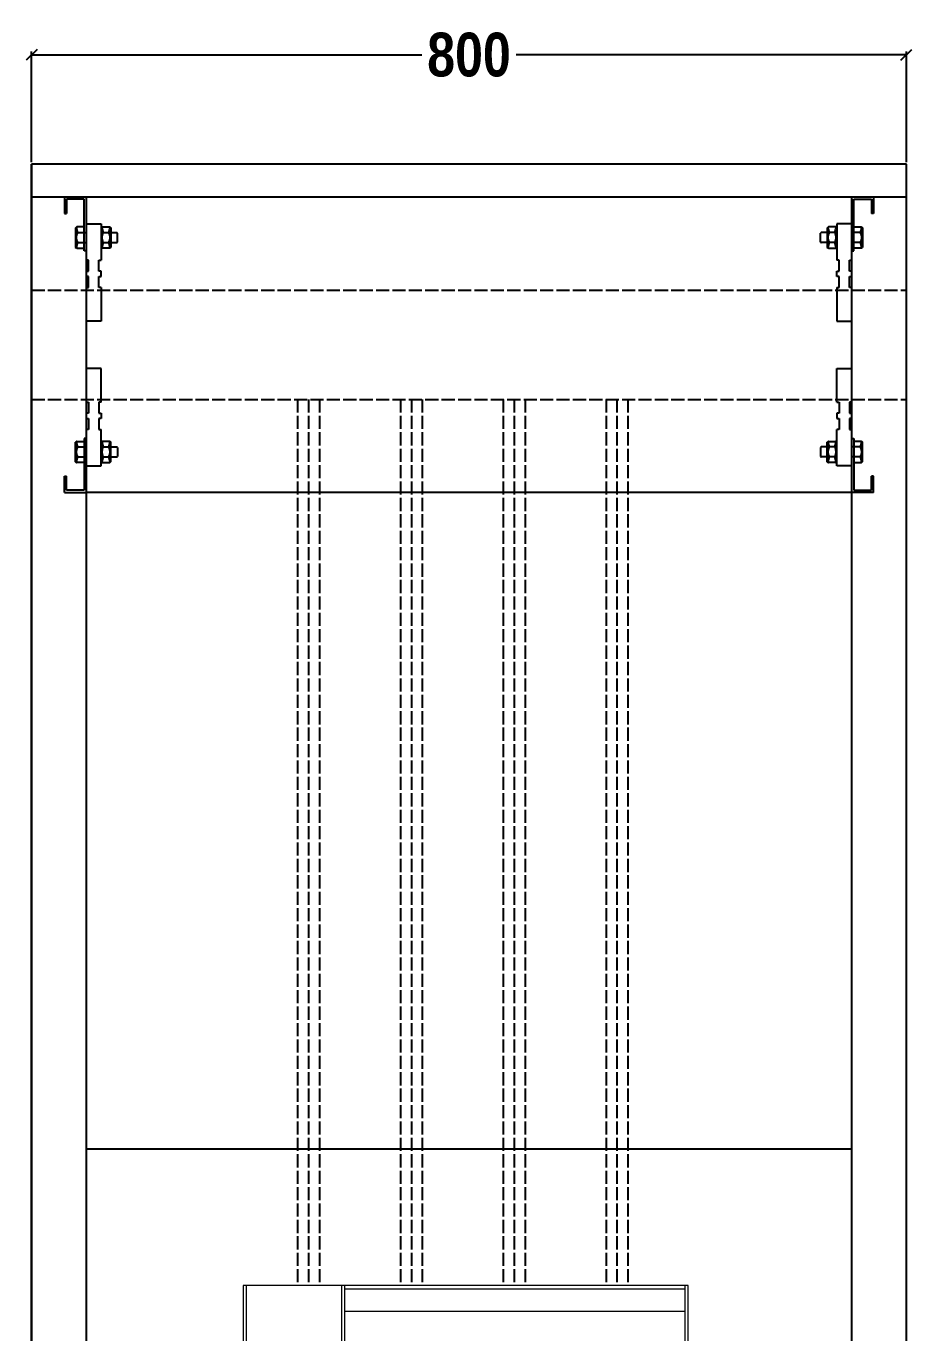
# Model space of a CAD drawing. Header units: millimetres. Extents: x -5 to 805, y -75 to 6326.
# Drawn here: x -5 to 805, y 1132 to 2326 of the extents above; entities that cross this region are included whole.
import ezdxf

# ---------------------------------------------------------------- set-up
doc = ezdxf.new("R2010")
doc.units = ezdxf.units.MM
doc.header["$MEASUREMENT"] = 0
doc.linetypes.add('ACAD_ISO02W100', pattern=[15, 12, -3])
doc.styles.add('ANB', font='ARIALNB.TTF')
doc.dimstyles.new('ARULLAIYA', dxfattribs={"dimtxt": 20, "dimasz": 10, "dimexe": 3, "dimexo": 2, "dimgap": 7, "dimtad": 0, "dimdec": 0, "dimzin": 0, "dimdsep": 46, "dimtxsty": 'ANB', "dimblk": 'OBLIQUE', "dimcen": 0.09, "dimadec": 0, "dimazin": 0, "dimtfac": 1, "dimtdec": 0, "dimtofl": 0, "dimtmove": 0, "dimatfit": 3, "dimldrblk": 'OBLIQUE', "dimfxl": 1, "dimtolj": 1, "dimtzin": 0, "dimarcsym": 1})

# ---------------------------------------------------------------- blocks, each defined once
blk = doc.blocks.new('_Oblique')
at = {"color": 0, "linetype": 'ByBlock', "lineweight": -2}
blk.add_line((-0.5, -0.5), (0.5, 0.5), dxfattribs=at)
blk = doc.blocks.new('*D1')
at = {"color": 0, "lineweight": -2, "transparency": 16777216}
for p, q in [((0, 2202), (0, 2303)), ((0, 2300), (356.8, 2300)), ((800, 2300), (443.2, 2300)), ((800, 2202), (800, 2303))]:
    blk.add_line(p, q, dxfattribs=at)
at = {"layer": 'Defpoints', "color": 0, "transparency": 16777216}
for p in [(800, 2300), (0, 2200), (800, 2200)]:
    blk.add_point(p, dxfattribs=at)
at = {"color": 0, "lineweight": -2, "transparency": 16777216, "xscale": 10, "yscale": 10, "zscale": 10, "rotation": 180}
blk.add_blockref('_Oblique', (0, 2300), dxfattribs=at)
at = {"color": 0, "lineweight": -2, "transparency": 16777216, "xscale": 10, "yscale": 10, "zscale": 10}
blk.add_blockref('_Oblique', (800, 2300), dxfattribs=at)
at = {"color": 0, "transparency": 16777216, "insert": (400, 2300), "char_height": 40, "attachment_point": 5, "style": 'ANB'}
blk.add_mtext('\\A1;800', dxfattribs=at)
blk = doc.blocks.new('*D2')
at = {"color": 0, "lineweight": -2, "transparency": 16777216}
for p, q in [((0, 2202), (0, 2303)), ((0, 2300), (356.8, 2300)), ((800, 2300), (443.2, 2300)), ((800, 2202), (800, 2303))]:
    blk.add_line(p, q, dxfattribs=at)
at = {"layer": 'Defpoints', "color": 0, "transparency": 16777216}
for p in [(800, 2300), (0, 2200), (800, 2200)]:
    blk.add_point(p, dxfattribs=at)
at = {"color": 0, "lineweight": -2, "transparency": 16777216, "xscale": 10, "yscale": 10, "zscale": 10, "rotation": 180}
blk.add_blockref('_Oblique', (0, 2300), dxfattribs=at)
at = {"color": 0, "lineweight": -2, "transparency": 16777216, "xscale": 10, "yscale": 10, "zscale": 10}
blk.add_blockref('_Oblique', (800, 2300), dxfattribs=at)
at = {"color": 0, "transparency": 16777216, "insert": (400, 2300), "char_height": 40, "attachment_point": 5, "style": 'ANB'}
blk.add_mtext('\\A1;800', dxfattribs=at)

msp = doc.modelspace()

# ---------------------------------------------------------------- linework, layer by layer
for p, q in [((800, 2200), (0, 2200)), ((0, 2200), (0, 0)), ((800, 2200), (0, 2200)), ((0, 2200), (0, 0)), ((0, -75), (0, 2200)), ((800, -75), (800, 2200)), ((800, 2170), (0, 2170)), ((30, 2170), (30, 2155)), ((48, 2168), (32, 2168)), ((32, 2168), (32, 2155)), ((48, 2120.8), (48, 2168)), ((50, 2170), (50, 30)), ((750, 30), (750, 2170)), ((752, 2120.8), (752, 2168)), ((752, 2168), (768, 2168)), ((768, 2168), (768, 2155)), ((770, 2170), (770, 2155)), ((30, 2155), (32, 2155)), ((770, 2155), (768, 2155)), ((41, 2142.5), (40.2, 2141.9)), ((40.2, 2141.9), (40.2, 2124)), ((40.9, 2142.2), (40.9, 2123.8)), ((48, 2142.7), (41.4, 2142.7)), ((50, 2145.6), (63.5, 2145.6)), ((63.5, 2145.6), (63.5, 2112.4)), ((64.3, 2142.5), (63.5, 2141.9)), ((64.2, 2142.2), (64.2, 2123.8)), ((64.7, 2142.7), (71.3, 2142.7)), ((71.7, 2142.5), (72.4, 2141.9)), ((71.8, 2142.2), (71.8, 2123.8)), ((72.4, 2141.9), (72.4, 2124)), ((728.3, 2142.5), (727.6, 2141.9)), ((727.6, 2141.9), (727.6, 2124)), ((728.2, 2142.2), (728.2, 2123.8)), ((735.3, 2142.7), (728.7, 2142.7)), ((735.7, 2142.5), (736.5, 2141.9)), ((735.8, 2142.2), (735.8, 2123.8)), ((736.5, 2145.6), (736.5, 2112.4)), ((750, 2145.6), (736.5, 2145.6)), ((752, 2142.7), (758.6, 2142.7)), ((759, 2142.5), (759.8, 2141.9)), ((759.1, 2142.2), (759.1, 2123.8)), ((759.8, 2141.9), (759.8, 2124)), ((42, 2137.6), (50, 2137.6)), ((42, 2128.4), (50, 2128.4)), ((63.5, 2137.6), (78, 2137.6)), ((63.5, 2128.4), (78, 2128.4)), ((78.5, 2128.9), (78.5, 2137.1)), ((721.5, 2128.9), (721.5, 2137.1)), ((736.5, 2137.6), (722, 2137.6)), ((736.5, 2128.4), (722, 2128.4)), ((758, 2137.6), (750, 2137.6)), ((758, 2128.4), (750, 2128.4)), ((41, 2123.4), (40.2, 2124)), ((41.4, 2123.3), (48, 2123.3)), ((50, 2120.8), (48, 2120.8)), ((64.3, 2123.4), (63.5, 2124)), ((71.3, 2123.3), (64.7, 2123.3)), ((71.7, 2123.4), (72.4, 2124)), ((728.3, 2123.4), (727.6, 2124)), ((728.7, 2123.3), (735.3, 2123.3)), ((735.7, 2123.4), (736.5, 2124)), ((750, 2120.8), (752, 2120.8)), ((758.6, 2123.3), (752, 2123.3)), ((759, 2123.4), (759.8, 2124)), ((52, 2112.4), (50, 2112.4)), ((50, 2102.4), (52, 2102.4)), ((52, 2102.4), (52, 2112.4)), ((61.5, 2102.4), (61.5, 2112.4)), ((61.5, 2112.4), (63.5, 2112.4)), ((63.5, 2102.4), (61.5, 2102.4)), ((63.5, 2097.4), (63.5, 2102.4)), ((738.5, 2112.4), (736.5, 2112.4)), ((736.5, 2097.4), (736.5, 2102.4)), ((736.5, 2102.4), (738.5, 2102.4)), ((738.5, 2102.4), (738.5, 2112.4)), ((748, 2102.4), (748, 2112.4)), ((748, 2112.4), (750, 2112.4)), ((750, 2102.4), (748, 2102.4)), ((52, 2097.4), (50, 2097.4)), ((52, 2087.4), (52, 2097.4)), ((61.5, 2087.4), (61.5, 2097.4)), ((61.5, 2097.4), (63.5, 2097.4)), ((738.5, 2097.4), (736.5, 2097.4)), ((738.5, 2087.4), (738.5, 2097.4)), ((748, 2087.4), (748, 2097.4)), ((748, 2097.4), (750, 2097.4)), ((50, 2087.4), (52, 2087.4)), ((63.5, 2087.4), (61.5, 2087.4)), ((63.5, 2087.4), (63.5, 2056.7)), ((736.5, 2087.4), (736.5, 2056.7)), ((736.5, 2087.4), (738.5, 2087.4)), ((750, 2087.4), (748, 2087.4)), ((63.5, 2056.7), (50, 2056.7)), ((736.5, 2056.7), (750, 2056.7)), ((63.5, 2013.3), (50, 2013.3)), ((63.5, 1982.6), (63.5, 2013.3)), ((736.5, 1982.6), (736.5, 2013.3)), ((736.5, 2013.3), (750, 2013.3)), ((50, 1982.6), (52, 1982.6)), ((52, 1972.6), (50, 1972.6)), ((52, 1982.6), (52, 1972.6)), ((63.5, 1982.6), (61.5, 1982.6)), ((61.5, 1982.6), (61.5, 1972.6)), ((61.5, 1972.6), (63.5, 1972.6)), ((63.5, 1972.6), (63.5, 1967.6)), ((736.5, 1982.6), (738.5, 1982.6)), ((736.5, 1972.6), (736.5, 1967.6)), ((738.5, 1972.6), (736.5, 1972.6)), ((738.5, 1982.6), (738.5, 1972.6)), ((750, 1982.6), (748, 1982.6)), ((748, 1982.6), (748, 1972.6)), ((748, 1972.6), (750, 1972.6)), ((50, 1967.6), (52, 1967.6)), ((52, 1967.6), (52, 1957.6)), ((63.5, 1967.6), (61.5, 1967.6)), ((61.5, 1967.6), (61.5, 1957.6)), ((736.5, 1967.6), (738.5, 1967.6)), ((738.5, 1967.6), (738.5, 1957.6)), ((750, 1967.6), (748, 1967.6)), ((748, 1967.6), (748, 1957.6)), ((48, 1949.2), (48, 1902)), ((50, 1949.2), (48, 1949.2)), ((52, 1957.6), (50, 1957.6)), ((61.5, 1957.6), (63.5, 1957.6)), ((63.5, 1924.4), (63.5, 1957.6)), ((736.5, 1924.4), (736.5, 1957.6)), ((738.5, 1957.6), (736.5, 1957.6)), ((748, 1957.6), (750, 1957.6)), ((750, 1949.2), (752, 1949.2)), ((752, 1949.2), (752, 1902)), ((41, 1946.6), (40.2, 1946)), ((40.2, 1928.1), (40.2, 1946)), ((40.9, 1927.8), (40.9, 1946.2)), ((41.4, 1946.7), (48, 1946.7)), ((42, 1941.6), (50, 1941.6)), ((64.3, 1946.6), (63.5, 1946)), ((63.5, 1941.6), (78, 1941.6)), ((64.2, 1927.8), (64.2, 1946.2)), ((71.3, 1946.7), (64.7, 1946.7)), ((71.7, 1946.6), (72.4, 1946)), ((71.8, 1927.8), (71.8, 1946.2)), ((72.4, 1928.1), (72.4, 1946)), ((78.5, 1941.1), (78.5, 1932.9)), ((721.5, 1941.1), (721.5, 1932.9)), ((736.5, 1941.6), (722, 1941.6)), ((728.3, 1946.6), (727.6, 1946)), ((727.6, 1928.1), (727.6, 1946)), ((728.2, 1927.8), (728.2, 1946.2)), ((728.7, 1946.7), (735.3, 1946.7)), ((735.7, 1946.6), (736.5, 1946)), ((735.8, 1927.8), (735.8, 1946.2)), ((758, 1941.6), (750, 1941.6)), ((758.6, 1946.7), (752, 1946.7)), ((759, 1946.6), (759.8, 1946)), ((759.1, 1927.8), (759.1, 1946.2)), ((759.8, 1928.1), (759.8, 1946)), ((41, 1927.5), (40.2, 1928.1)), ((48, 1927.3), (41.4, 1927.3)), ((42, 1932.4), (50, 1932.4)), ((50, 1924.4), (63.5, 1924.4)), ((63.5, 1932.4), (78, 1932.4)), ((64.3, 1927.5), (63.5, 1928.1)), ((64.7, 1927.3), (71.3, 1927.3)), ((71.7, 1927.5), (72.4, 1928.1)), ((736.5, 1932.4), (722, 1932.4)), ((728.3, 1927.5), (727.6, 1928.1)), ((735.3, 1927.3), (728.7, 1927.3)), ((735.7, 1927.5), (736.5, 1928.1)), ((750, 1924.4), (736.5, 1924.4)), ((758, 1932.4), (750, 1932.4)), ((752, 1927.3), (758.6, 1927.3)), ((759, 1927.5), (759.8, 1928.1)), ((30, 1900), (30, 1915)), ((30, 1915), (32, 1915)), ((32, 1902), (32, 1915)), ((768, 1902), (768, 1915)), ((770, 1915), (768, 1915)), ((770, 1900), (770, 1915)), ((30, 1900), (50, 1900)), ((48, 1902), (32, 1902)), ((750, 1900), (50, 1900)), ((770, 1900), (750, 1900)), ((752, 1902), (768, 1902)), ((50, 1300), (750, 1300))]:
    msp.add_line(p, q)
at = {"color": 3, "linetype": 'ACAD_ISO02W100'}
for p, q in [((0, 2085), (800, 2085)), ((0, 1985), (800, 1985)), ((243.3, 1985), (243.3, 1175)), ((253.3, 1985), (253.3, 1175)), ((263.3, 1985), (263.3, 1175)), ((337.3, 1985), (337.3, 1175)), ((347.3, 1985), (347.3, 1175)), ((357.3, 1985), (357.3, 1175)), ((431.3, 1985), (431.3, 1175)), ((441.3, 1985), (441.3, 1175)), ((451.3, 1985), (451.3, 1175)), ((525.3, 1985), (525.3, 1175)), ((535.3, 1985), (535.3, 1175)), ((545.3, 1985), (545.3, 1175))]:
    msp.add_line(p, q, dxfattribs=at)
at = {"lineweight": 9, "transparency": 33554687}
for p, q in [((286.5, 1175), (283.5, 1175)), ((283.5, 1175), (283.5, 750)), ((286.5, 753), (286.5, 1175)), ((600.5, 1175), (597.5, 1175)), ((597.5, 1175), (597.5, 918)), ((600.5, 921), (600.5, 1175))]:
    msp.add_line(p, q, dxfattribs=at)
at = {"lineweight": 5, "transparency": 33554687}
for points in [[(283.5, 1175), (193.5, 1175), (193.5, 921), (189.5, 921), (189.5, 842), (193.5, 842), (193.5, 750), (283.5, 750)], [(196.5, 918), (196.5, 1175)]]:
    msp.add_lwpolyline(points, dxfattribs=at)
at = {"lineweight": 9, "transparency": 33554687}
for points in [[(597.5, 1175), (286.5, 1175)], [(286.5, 1172), (597.5, 1172)], [(286.5, 1151.5), (597.5, 1151.5)]]:
    msp.add_lwpolyline(points, dxfattribs=at)
for centre, radius, start, end in [((41.4, 2142.2), 0.5, 90, 180), ((63.8, 2145.1), 23, 186.9505, 199.1544), ((64.7, 2142.2), 0.5, 90, 180), ((87.1, 2145.1), 23, 186.9505, 199.1544), ((48.9, 2145.1), 23, 340.8456, 353.0495), ((71.3, 2142.2), 0.5, 0, 90), ((728.7, 2142.2), 0.5, 90, 180), ((751.1, 2145.1), 23, 186.9505, 199.1544), ((712.9, 2145.1), 23, 340.8456, 353.0495), ((735.3, 2142.2), 0.5, 0, 90), ((736.2, 2145.1), 23, 340.8456, 353.0495), ((758.6, 2142.2), 0.5, 0, 90), ((50.7, 2133), 9.85, 152.128, 207.872), ((63.8, 2120.8), 23, 160.8456, 173.0495), ((74, 2133), 9.85, 152.128, 207.872), ((87.1, 2120.8), 23, 160.8456, 173.0495), ((62, 2133), 9.85, 332.128, 27.872), ((48.9, 2120.8), 23, 6.9505, 19.1544), ((78, 2137.1), 0.5, 0, 90), ((78, 2128.9), 0.5, 270, 0), ((722, 2137.1), 0.5, 90, 180), ((722, 2128.9), 0.5, 180, 270), ((738, 2133), 9.85, 152.128, 207.872), ((751.1, 2120.8), 23, 160.8456, 173.0495), ((726, 2133), 9.85, 332.128, 27.872), ((712.9, 2120.8), 23, 6.9505, 19.1544), ((749.3, 2133), 9.85, 332.128, 27.872), ((736.2, 2120.8), 23, 6.9505, 19.1544), ((41.4, 2123.8), 0.5, 180, 270), ((64.7, 2123.8), 0.5, 180, 270), ((71.3, 2123.8), 0.5, 270, 0), ((728.7, 2123.8), 0.5, 180, 270), ((735.3, 2123.8), 0.5, 270, 0), ((758.6, 2123.8), 0.5, 270, 0), ((41.4, 1946.2), 0.5, 90, 180), ((63.8, 1949.2), 23, 186.9505, 199.1544), ((50.7, 1937), 9.85, 152.128, 207.872), ((64.7, 1946.2), 0.5, 90, 180), ((87.1, 1949.2), 23, 186.9505, 199.1544), ((74, 1937), 9.85, 152.128, 207.872), ((48.9, 1949.2), 23, 340.8456, 353.0495), ((62, 1937), 9.85, 332.128, 27.872), ((71.3, 1946.2), 0.5, 0, 90), ((78, 1941.1), 0.5, 0, 90), ((722, 1941.1), 0.5, 90, 180), ((728.7, 1946.2), 0.5, 90, 180), ((751.1, 1949.2), 23, 186.9505, 199.1544), ((738, 1937), 9.85, 152.128, 207.872), ((712.9, 1949.2), 23, 340.8456, 353.0495), ((726, 1937), 9.85, 332.128, 27.872), ((735.3, 1946.2), 0.5, 0, 90), ((736.2, 1949.2), 23, 340.8456, 353.0495), ((749.3, 1937), 9.85, 332.128, 27.872), ((758.6, 1946.2), 0.5, 0, 90), ((63.8, 1924.9), 23, 160.8456, 173.0495), ((41.4, 1927.8), 0.5, 180, 270), ((87.1, 1924.9), 23, 160.8456, 173.0495), ((64.7, 1927.8), 0.5, 180, 270), ((48.9, 1924.9), 23, 6.9505, 19.1544), ((71.3, 1927.8), 0.5, 270, 0), ((78, 1932.9), 0.5, 270, 0), ((722, 1932.9), 0.5, 180, 270), ((751.1, 1924.9), 23, 160.8456, 173.0495), ((728.7, 1927.8), 0.5, 180, 270), ((712.9, 1924.9), 23, 6.9505, 19.1544), ((735.3, 1927.8), 0.5, 270, 0), ((736.2, 1924.9), 23, 6.9505, 19.1544), ((758.6, 1927.8), 0.5, 270, 0)]:
    msp.add_arc(centre, radius, start, end)

# ---------------------------------------------------------------- dimensions: what is measured, and where the dimension line sits
at = {"color": 30, "transparency": 33554687}
for picture in ['*D1', '*D2']:
    dim = msp.add_linear_dim(base=(800, 2300), p1=(0, 2200), p2=(800, 2200), dimstyle='ARULLAIYA', override={"dimtxt": 40}, dxfattribs=at)
    dim.commit()
    dim.dimension.update_dxf_attribs({"geometry": picture, "text_midpoint": (400, 2300)})

doc.saveas('drawing.dxf')
